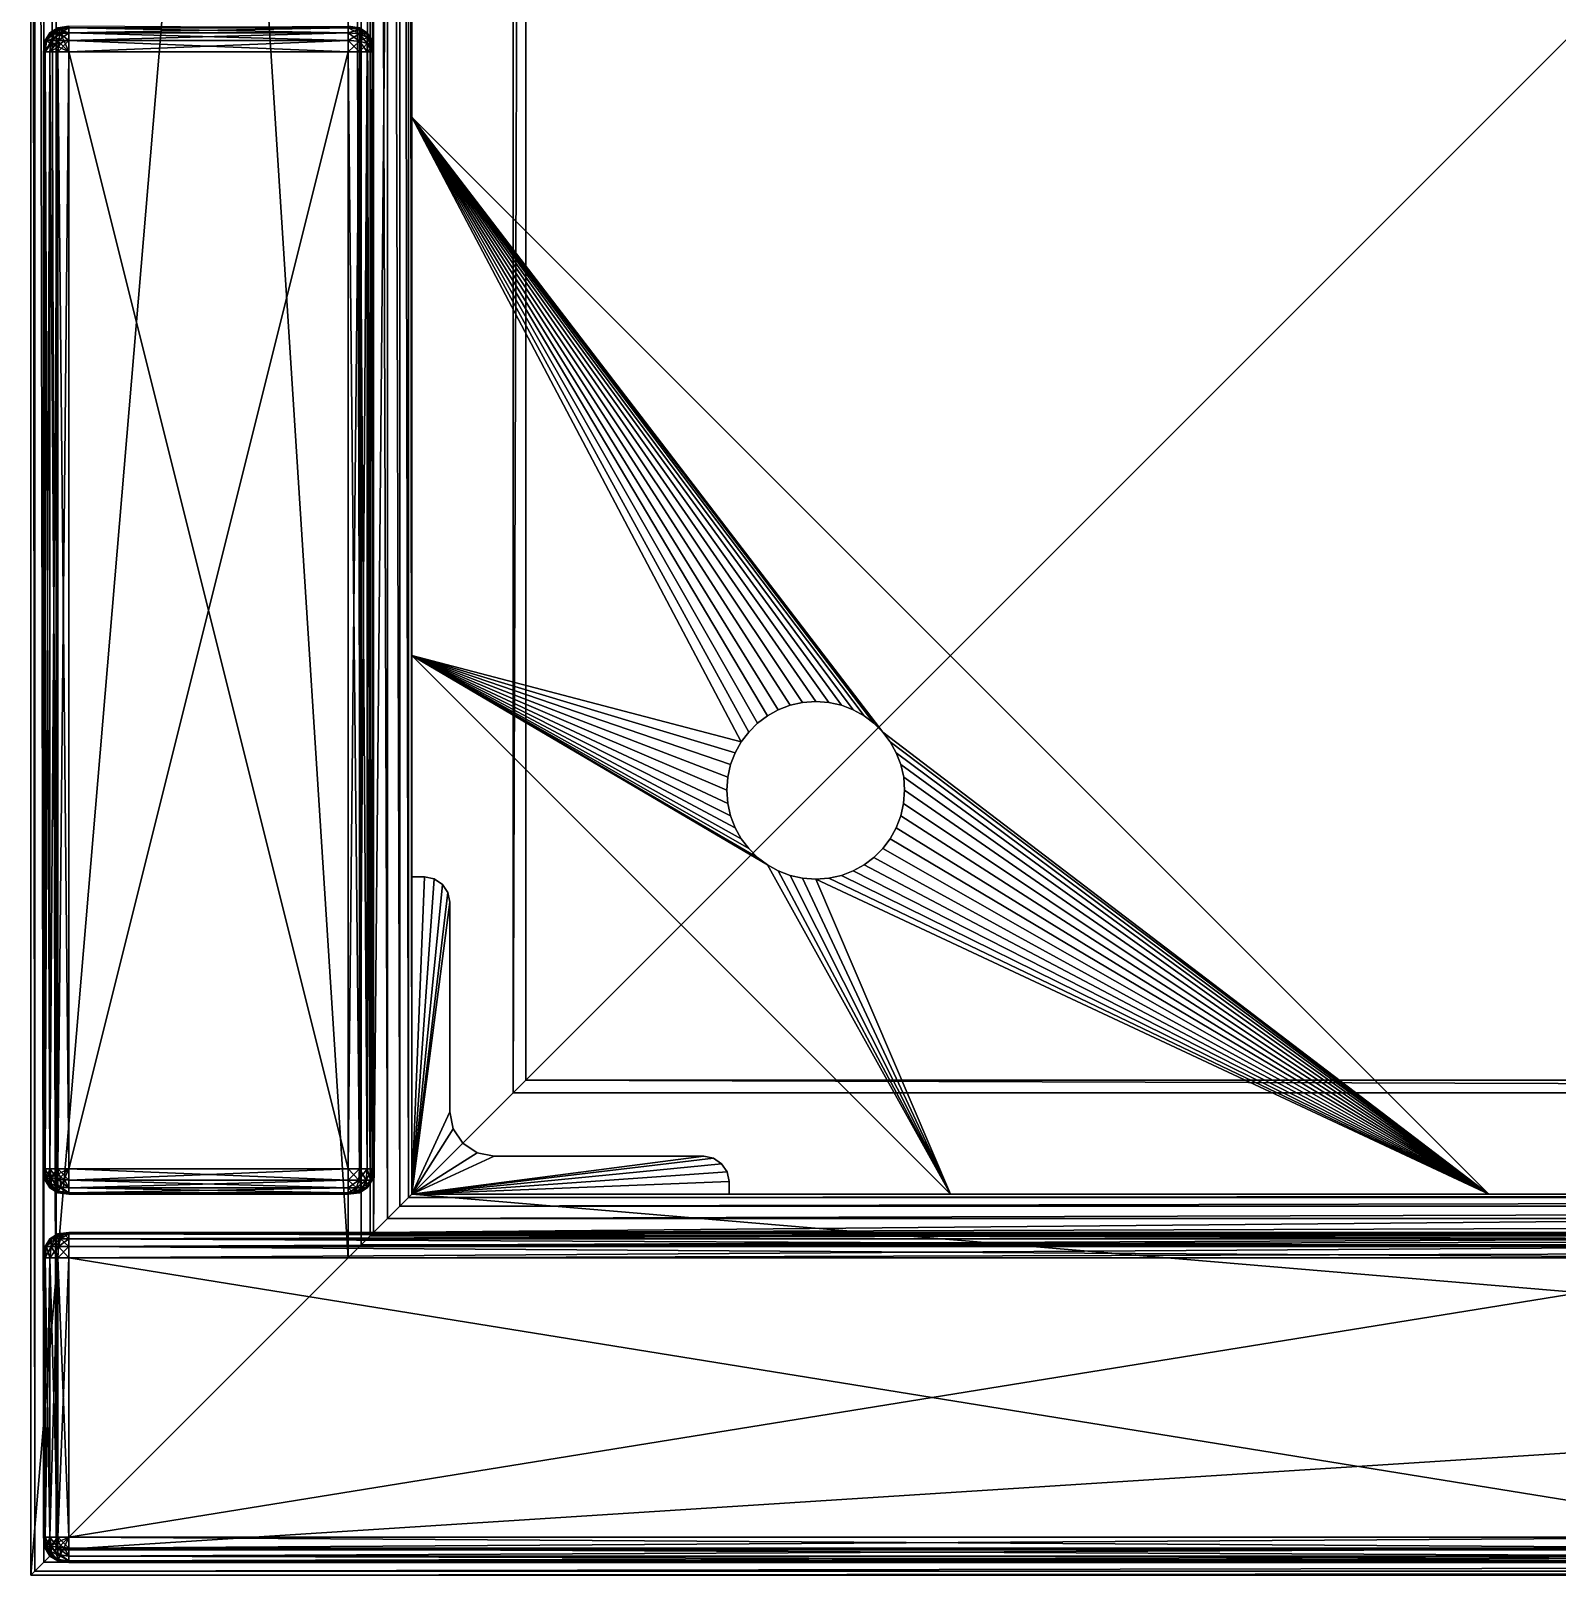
# Model space of a CAD drawing. Header units: millimetres. Extents: x -260 to 3072, y -4655 to 211.
# Drawn here: x 703.5 to 823.7, y -1657 to -1535.4 of the extents above; entities that cross this region are included whole.
import ezdxf

# ---------------------------------------------------------------- set-up
doc = ezdxf.new("R2010")
doc.units = ezdxf.units.MM

msp = doc.modelspace()

# ---------------------------------------------------------------- meshes
mesh = msp.add_polyface()
corners = [(733.5, -1627, 400), (703.5, -1657, 400), (703.5, -1657, 398.91), (703.81, -1656.69, 397.94), (704.52, -1655.98, 397.26), (705.5, -1655, 397), (728.5, -1632, 397), (729.51, -1630.99, 396.73), (730.23, -1630.27, 396.01), (730.5, -1630, 395), (730.5, -1630, 370), (731.59, -1628.91, 370), (732.56, -1627.94, 370.3), (733.24, -1627.26, 371.02), (733.5, -1627, 372), (1059.5, -1627, 400), (1089.5, -1657, 400), (1089.5, -1657, 398.91), (1089.2, -1656.69, 397.94), (1088.48, -1655.98, 397.26), (1087.5, -1655, 397), (1064.5, -1632, 397), (1063.49, -1630.99, 396.73), (1062.78, -1630.27, 396.01), (1062.5, -1630, 395), (1062.5, -1630, 370), (1061.41, -1628.91, 370), (1060.44, -1627.94, 370.3), (1059.76, -1627.26, 371.02), (1059.5, -1627, 372), (1059.5, -1301, 400), (1089.5, -1271, 400), (1089.5, -1271, 398.91), (1089.2, -1271.31, 397.94), (1088.48, -1272.02, 397.26), (1087.5, -1273, 397), (1064.5, -1296, 397), (1063.49, -1297.01, 396.73), (1062.78, -1297.73, 396.01), (1062.5, -1298, 395), (1062.5, -1298, 370), (1061.41, -1299.09, 370), (1060.44, -1300.06, 370.3), (1059.76, -1300.74, 371.02), (1059.5, -1301, 372), (733.5, -1301, 400), (703.5, -1271, 400), (703.5, -1271, 398.91), (703.81, -1271.31, 397.94), (704.52, -1272.02, 397.26), (705.5, -1273, 397), (728.5, -1296, 397), (729.51, -1297.01, 396.73), (730.23, -1297.73, 396.01), (730.5, -1298, 395), (730.5, -1298, 370), (731.59, -1299.09, 370), (732.56, -1300.06, 370.3), (733.24, -1300.74, 371.02), (733.5, -1301, 372)]
mesh.append_faces([[corners[k] for k in face] for face in [(16, 15, 0), (0, 1, 16), (17, 16, 1), (1, 2, 17), (18, 17, 2), (2, 3, 18), (19, 18, 3), (3, 4, 19), (20, 19, 4), (4, 5, 20), (21, 20, 5), (5, 6, 21), (22, 21, 6), (6, 7, 22), (23, 22, 7), (7, 8, 23), (24, 23, 8), (8, 9, 24), (25, 24, 9), (9, 10, 25), (26, 25, 10), (10, 11, 26), (27, 26, 11), (11, 12, 27), (28, 27, 12), (12, 13, 28), (29, 28, 13), (13, 14, 29), (15, 29, 14), (14, 0, 15), (31, 30, 15), (15, 16, 31), (32, 31, 16), (16, 17, 32), (33, 32, 17), (17, 18, 33), (34, 33, 18), (18, 19, 34), (35, 34, 19), (19, 20, 35), (36, 35, 20), (20, 21, 36), (37, 36, 21), (21, 22, 37), (38, 37, 22), (22, 23, 38), (39, 38, 23), (23, 24, 39), (40, 39, 24), (24, 25, 40), (41, 40, 25), (25, 26, 41), (42, 41, 26), (26, 27, 42), (43, 42, 27), (27, 28, 43), (44, 43, 28), (28, 29, 44), (30, 44, 29), (29, 15, 30), (46, 45, 30), (30, 31, 46), (47, 46, 31), (31, 32, 47), (48, 47, 32), (32, 33, 48), (49, 48, 33), (33, 34, 49), (50, 49, 34), (34, 35, 50), (51, 50, 35), (35, 36, 51), (52, 51, 36), (36, 37, 52), (53, 52, 37), (37, 38, 53), (54, 53, 38), (38, 39, 54), (55, 54, 39), (39, 40, 55), (56, 55, 40), (40, 41, 56), (57, 56, 41), (41, 42, 57), (58, 57, 42), (42, 43, 58), (59, 58, 43), (43, 44, 59), (45, 59, 44), (44, 30, 45), (1, 0, 45), (45, 46, 1), (2, 1, 46), (46, 47, 2), (3, 2, 47), (47, 48, 3), (4, 3, 48), (48, 49, 4), (5, 4, 49), (49, 50, 5), (6, 5, 50), (50, 51, 6), (7, 6, 51), (51, 52, 7), (8, 7, 52), (52, 53, 8), (9, 8, 53), (53, 54, 9), (10, 9, 54), (54, 55, 10), (11, 10, 55), (55, 56, 11), (12, 11, 56), (56, 57, 12), (13, 12, 57), (57, 58, 13), (14, 13, 58), (58, 59, 14), (0, 14, 59), (59, 45, 0)]], dxfattribs={"vtx2": -1})
mesh = msp.add_polyface()
corners = [(703.5, -1657, 537), (1089.5, -1657, 537), (703.5, -1271, 537), (1089.5, -1271, 537), (703.5, -1657, 540), (1089.5, -1657, 540), (703.5, -1271, 540), (1089.5, -1271, 540)]
mesh.append_faces([[corners[k] for k in face] for face in [(0, 2, 3), (3, 1, 0), (4, 5, 7), (7, 6, 4), (0, 1, 5), (5, 4, 0), (1, 3, 7), (7, 5, 1), (3, 2, 6), (6, 7, 3), (2, 0, 4), (4, 6, 2)]], dxfattribs={"vtx2": -1})
mesh = msp.add_polyface()
corners = [(733.5, -1301, -210), (1059.5, -1301, -210), (1059.5, -1627, -210), (733.5, -1627, -210), (730.5, -1630, -210), (1062.5, -1630, -210), (1062.5, -1298, -210), (730.5, -1298, -210), (733.5, -1301, -400), (1059.5, -1301, -400), (1059.5, -1627, -400), (733.5, -1627, -400), (730.5, -1630, -400), (1062.5, -1630, -400), (1062.5, -1298, -400), (730.5, -1298, -400)]
mesh.append_faces([[corners[k] for k in face] for face in [(2, 5, 1), (13, 9, 14)]], dxfattribs={"vtx0": -1, "vtx1": -1})
mesh.append_faces([[corners[k] for k in face] for face in [(2, 4, 5), (4, 3, 0), (6, 0, 1), (12, 11, 10), (13, 10, 9), (8, 12, 15), (8, 15, 14)]], dxfattribs={"vtx0": -1, "vtx2": -1})
mesh.append_faces([[corners[k] for k in face] for face in [(2, 3, 4), (7, 4, 0), (6, 7, 0), (5, 6, 1), (13, 12, 10), (8, 11, 12), (9, 8, 14)]], dxfattribs={"vtx1": -1, "vtx2": -1})
mesh.append_faces([[corners[k] for k in face] for face in [(12, 13, 5), (5, 4, 12), (9, 10, 2), (2, 1, 9), (13, 14, 6), (6, 5, 13), (8, 9, 1), (1, 0, 8), (14, 15, 7), (7, 6, 14), (15, 12, 4), (4, 7, 15), (11, 8, 0), (0, 3, 11), (10, 11, 3), (3, 2, 10)]], dxfattribs={"vtx2": -1})
mesh = msp.add_polyface()
corners = [(1059.5, -1466, -210), (1059.5, -1462, -210), (898.5, -1462, -210), (898.5, -1466, -210), (1033.5, -1466, -240), (1194.5, -1466, -290), (1194.5, -1462, -290), (1033.5, -1462, -240), (1059.5, -1466, -240), (1059.5, -1462, -240), (898.5, -1462, -240), (898.5, -1466, -240), (1063.5, -1466, -240), (1224.5, -1466, -290), (1224.5, -1462, -290), (1063.5, -1462, -240), (894.5, -1627, -210), (898.5, -1627, -210), (898.5, -1301, -210), (894.5, -1301, -210), (894.5, -1466, -210), (894.5, -1462, -210), (733.5, -1462, -210), (733.5, -1466, -210), (868.5, -1466, -240), (1029.5, -1466, -240), (1029.5, -1462, -240), (868.5, -1462, -240), (894.5, -1627, -240), (898.5, -1627, -240), (898.5, -1301, -240), (894.5, -1301, -240), (894.5, -1466, -240), (894.5, -1462, -240), (733.5, -1462, -240), (733.5, -1466, -240), (898.5, -1466, -240), (1059.5, -1466, -240), (1059.5, -1462, -240), (898.5, -1462, -240)]
mesh.append_faces([[corners[k] for k in face] for face in [(2, 3, 0), (0, 1, 2), (8, 11, 10), (10, 9, 8), (8, 9, 1), (1, 0, 8), (9, 10, 2), (2, 1, 9), (10, 11, 3), (3, 2, 10), (11, 8, 0), (0, 3, 11), (18, 19, 16), (16, 17, 18), (22, 23, 20), (20, 21, 22), (28, 31, 30), (30, 29, 28), (32, 35, 34), (34, 33, 32), (28, 29, 17), (17, 16, 28), (29, 30, 18), (18, 17, 29), (30, 31, 19), (19, 18, 30), (31, 28, 16), (16, 19, 31), (32, 33, 21), (21, 20, 32), (33, 34, 22), (22, 21, 33), (34, 35, 23), (23, 22, 34), (35, 32, 20), (20, 23, 35)]], dxfattribs={"vtx2": -1})
mesh = msp.add_polyface()
corners = [(742.5, -1310, 385), (1050.5, -1310, 385), (1050.5, -1618, 385), (742.5, -1618, 385), (741.5, -1619, 385), (1051.5, -1619, 385), (1051.5, -1309, 385), (741.5, -1309, 385), (742.5, -1310, -209), (1050.5, -1310, -209), (1050.5, -1618, -209), (742.5, -1618, -209), (741.5, -1619, -210), (1051.5, -1619, -210), (1051.5, -1309, -210), (741.5, -1309, -210)]
mesh.append_faces([[corners[k] for k in face] for face in [(3, 5, 2)]], dxfattribs={"vtx0": -1, "vtx1": -1})
mesh.append_faces([[corners[k] for k in face] for face in [(2, 5, 6), (1, 6, 7), (0, 7, 4), (3, 4, 5)]], dxfattribs={"vtx0": -1, "vtx2": -1})
mesh.append_faces([[corners[k] for k in face] for face in [(1, 2, 6), (0, 1, 7), (3, 0, 4)]], dxfattribs={"vtx1": -1, "vtx2": -1})
mesh.append_faces([[corners[k] for k in face] for face in [(11, 8, 0), (0, 3, 11), (12, 13, 5), (5, 4, 12), (15, 12, 4), (4, 7, 15), (8, 9, 1), (1, 0, 8), (14, 15, 7), (7, 6, 14), (9, 10, 2), (2, 1, 9), (13, 14, 6), (6, 5, 13), (10, 11, 3), (3, 2, 10), (10, 9, 8), (8, 11, 10), (15, 14, 13), (13, 12, 15)]], dxfattribs={"vtx2": -1})
at = {"color": 32}
mesh = msp.add_polyface(dxfattribs=at)
corners = [(730.5, -1625, -244), (730.5, -1537, -244), (730.5, -1537, 392), (730.5, -1625, 392), (730.5, -1417, 392), (730.5, -1530, 392), (730.5, -1530, -244), (842.5, -1630, -244), (706.5, -1630, -244), (706.5, -1630, 392), (842.5, -1630, 392), (730.38, -1536.62, 392.82), (730.38, -1537, 392.88), (730.38, -1536.18, -244.38), (730.38, -1536.12, -244), (730.38, -1625, 392.88), (730.38, -1530, 392.88), (842.5, -1630.13, 392.88), (706.5, -1630.12, 392.88), (730.38, -1537, -244.88), (730.38, -1625, -244.88), (730.38, -1530, -244.88), (730.38, -1417, -244.88), (706.5, -1630.12, -244.88), (842.5, -1630.12, -244.88), (730.38, -1625.88, -244), (730.38, -1625.88, 392), (730.38, -1536.12, 392), (730.38, -1530.88, -244), (730.38, -1530.88, 392), (730.38, -1536.18, 392.38), (730.38, -1536.34, 392.66), (843.38, -1630.24, 392.82), (844, -1630.59, 392.66), (844, -1630.5, 392), (843.38, -1630.12, 392), (843.38, -1630.59, 393.41), (844, -1630.88, 393.12), (842.5, -1630.5, 393.5), (843.38, -1631.18, 393.76), (842.5, -1631.13, 393.88), (730.38, -1536.62, -244.82), (730.38, -1536.34, -244.66), (843.38, -1630.59, -245.41), (844, -1630.88, -245.12), (844, -1631.34, -245.41), (843.38, -1631.18, -245.76), (842.5, -1630.5, -245.5), (842.5, -1631.12, -245.88), (843.38, -1630.24, -244.82), (844, -1630.59, -244.66), (843.38, -1630.12, -244), (844, -1630.5, -244), (706.5, -1630.5, 393.5), (706.5, -1631.12, 393.88), (706.5, -1630.5, -245.5), (706.5, -1631.12, -245.88)]
mesh.append_faces([[corners[k] for k in face] for face in [(2, 11, 12), (1, 13, 14), (2, 27, 30), (2, 30, 31), (2, 31, 11), (1, 19, 41), (1, 41, 42), (1, 42, 13)]], dxfattribs={"color": 32})
mesh.append_faces([[corners[k] for k in face] for face in [(0, 1, 2), (2, 3, 0), (4, 5, 6), (7, 8, 9), (9, 10, 7), (15, 3, 2), (16, 5, 4), (17, 10, 9), (9, 18, 17), (19, 1, 0), (0, 20, 19), (6, 21, 22), (23, 8, 7), (7, 24, 23), (25, 0, 3), (3, 26, 25), (27, 2, 1), (1, 14, 27), (28, 6, 5), (5, 29, 28), (32, 33, 34), (34, 35, 32), (17, 32, 35), (35, 10, 17), (36, 37, 33), (33, 32, 36), (38, 36, 32), (32, 17, 38), (37, 36, 39), (40, 39, 36), (36, 38, 40), (43, 44, 45), (45, 46, 43), (47, 43, 46), (46, 48, 47), (49, 50, 44), (44, 43, 49), (24, 49, 43), (43, 47, 24), (51, 52, 50), (50, 49, 51), (7, 51, 49), (49, 24, 7), (38, 17, 18), (18, 53, 38), (40, 38, 53), (53, 54, 40), (55, 23, 24), (24, 47, 55), (56, 55, 47), (47, 48, 56), (52, 51, 35), (10, 35, 51), (51, 7, 10)]], dxfattribs={"vtx2": -1, "color": 32})
mesh = msp.add_polyface(dxfattribs=at)
corners = [(730, -1535.59, 392.66), (730.38, -1536.18, 392.38), (730.38, -1536.12, 392), (730, -1535.5, 392), (729.38, -1535.24, 392.82), (729.38, -1535.12, 392), (730, -1535.87, 393.12), (729.38, -1535.59, 393.41), (729.38, -1536.18, 393.76), (729.91, -1531.5, 392.66), (729.32, -1531.88, 392.38), (729.38, -1531.88, 392), (730, -1531.5, 392), (730.26, -1530.88, 392.82), (730.38, -1530.88, 392), (730.38, -1530, 392.88), (730.5, -1530, 392), (729.62, -1531.5, 393.12), (729.16, -1531.88, 392.66), (729.91, -1530.88, 393.41), (730, -1530, 393.5), (729.16, -1531.5, 393.41), (729.32, -1530.88, 393.76), (729.38, -1530, 393.88), (729.38, -1535.59, -245.41), (730, -1535.88, -245.12), (730, -1536.34, -245.41), (730.38, -1536.34, -244.66), (730, -1535.59, -244.66), (729.38, -1535.24, -244.82), (730, -1535.5, -244), (730.38, -1536.12, -244), (730.38, -1536.18, -244.38), (729.38, -1535.12, -244), (728.88, -1531.88, -244.82), (729.16, -1531.5, -245.41), (729.63, -1531.5, -245.12), (729.91, -1530.88, -245.41), (729.32, -1530.88, -245.76), (730, -1530, -245.5), (729.38, -1530, -245.88), (729.91, -1531.5, -244.66), (729.32, -1531.88, -244.38), (729.16, -1531.88, -244.66), (730.26, -1530.88, -244.82), (730.38, -1530, -244.88), (730, -1531.5, -244), (729.38, -1531.88, -244), (730.38, -1530.88, -244), (730.5, -1530, -244), (730.38, -1417, 392.88), (730, -1417, 393.5), (730, -1417, -245.5), (729.38, -1417, -245.88)]
mesh.append_faces([[corners[k] for k in face] for face in [(0, 1, 2), (2, 3, 0), (4, 0, 3), (3, 5, 4), (1, 0, 6), (7, 6, 0), (0, 4, 7), (6, 7, 8), (9, 10, 11), (11, 12, 9), (13, 9, 12), (12, 14, 13), (15, 13, 14), (14, 16, 15), (17, 18, 10), (10, 9, 17), (19, 17, 9), (9, 13, 19), (20, 19, 13), (13, 15, 20), (18, 17, 21), (22, 21, 17), (17, 19, 22), (23, 22, 19), (19, 20, 23), (24, 25, 26), (27, 25, 28), (29, 28, 25), (25, 24, 29), (30, 31, 32), (32, 28, 30), (33, 30, 28), (28, 29, 33), (34, 35, 36), (37, 36, 35), (35, 38, 37), (39, 37, 38), (38, 40, 39), (41, 42, 43), (43, 36, 41), (44, 41, 36), (36, 37, 44), (45, 44, 37), (37, 39, 45), (46, 47, 42), (42, 41, 46), (48, 46, 41), (41, 44, 48), (49, 48, 44), (44, 45, 49), (20, 15, 50), (23, 20, 51), (45, 39, 52), (39, 40, 53), (3, 2, 31), (31, 30, 3), (5, 3, 30), (30, 33, 5), (46, 48, 14), (14, 12, 46), (47, 46, 12), (12, 11, 47)]], dxfattribs={"vtx2": -1, "color": 32})
mesh = msp.add_polyface(dxfattribs=at)
corners = [(706.5, -1535, -244), (705.68, -1535.12, -244.38), (705.63, -1535.12, -244), (706.5, -1535, 392), (706.5, -1535.12, 392.88), (728.5, -1535.12, 392.88), (728.5, -1535, -244), (728.5, -1535.12, -244.88), (706.5, -1535.12, -244.88), (705.63, -1535.12, 392), (729.38, -1535.24, 392.82), (729.38, -1535.12, 392), (728.5, -1535, 392), (728.5, -1535.5, 393.5), (729.38, -1535.59, 393.41), (728.5, -1536.12, 393.88), (729.38, -1536.18, 393.76), (705.84, -1535.59, 393.5), (706.12, -1536.18, 393.88), (706.5, -1536.12, 393.88), (706.5, -1535.5, 393.5), (705.68, -1535.24, 392.88), (705.38, -1535.88, 393.5), (705.09, -1535.59, 392.88), (705, -1535.5, 392), (704.74, -1536.18, 392.88), (704.63, -1536.12, 392), (728.5, -1535.5, -245.5), (729.38, -1535.59, -245.41), (729.38, -1536.18, -245.76), (728.5, -1536.12, -245.88), (729.38, -1535.24, -244.82), (729.38, -1535.12, -244), (706.12, -1535.12, -244.82), (705.84, -1535.5, -245.41), (706.5, -1535.5, -245.5), (705.68, -1536.12, -245.76), (706.5, -1536.12, -245.88), (705.84, -1535.12, -244.66), (705.38, -1535.5, -245.12), (705.09, -1536.12, -245.41), (705.09, -1535.5, -244.66), (704.74, -1536.12, -244.82), (705, -1535.5, -244), (704.63, -1536.12, -244)]
mesh.append_faces([[corners[k] for k in face] for face in [(0, 1, 2), (0, 8, 33), (0, 33, 38), (0, 38, 1)]], dxfattribs={"color": 32})
mesh.append_faces([[corners[k] for k in face] for face in [(3, 4, 5), (6, 7, 8), (0, 2, 9), (5, 10, 11), (11, 12, 5), (13, 14, 10), (10, 5, 13), (15, 16, 14), (14, 13, 15), (17, 18, 19), (19, 20, 17), (21, 17, 20), (20, 4, 21), (9, 21, 4), (4, 3, 9), (18, 17, 22), (23, 22, 17), (17, 21, 23), (24, 23, 21), (21, 9, 24), (22, 23, 25), (26, 25, 23), (23, 24, 26), (27, 28, 29), (29, 30, 27), (7, 31, 28), (28, 27, 7), (6, 32, 31), (31, 7, 6), (34, 33, 8), (8, 35, 34), (36, 34, 35), (35, 37, 36), (39, 38, 33), (33, 34, 39), (40, 39, 34), (34, 36, 40), (41, 1, 38), (38, 39, 41), (42, 41, 39), (39, 40, 42), (43, 2, 1), (1, 41, 43), (44, 43, 41), (41, 42, 44), (13, 5, 4), (4, 20, 13), (15, 13, 20), (20, 19, 15), (35, 8, 7), (7, 27, 35), (37, 35, 27), (27, 30, 37), (12, 11, 32), (24, 9, 2), (2, 43, 24), (26, 24, 43), (43, 44, 26)]], dxfattribs={"vtx2": -1, "color": 32})
mesh = msp.add_polyface(dxfattribs=at)
corners = [(704.5, -1537, -244), (704.5, -1625, -244), (704.5, -1625, 392), (704.5, -1537, 392), (706.5, -1625, 394), (728.5, -1625, 394), (728.5, -1537, 394), (706.5, -1537, 394), (728.5, -1625, -246), (706.5, -1625, -246), (706.5, -1537, -246), (728.5, -1537, -246), (705.68, -1536.62, 393.88), (705.63, -1537, 393.88), (704.63, -1537, 392.88), (704.63, -1625, 392.88), (704.63, -1625, -244.88), (704.63, -1537, -244.88), (705.63, -1625, 393.88), (705.68, -1625.38, 393.88), (705, -1625, 393.5), (705.09, -1625.66, 393.5), (729.38, -1537, 393.88), (729.38, -1536.18, 393.76), (728.5, -1536.12, 393.88), (706.5, -1536.12, 393.88), (706.12, -1536.18, 393.88), (705.84, -1536.34, 393.88), (705.38, -1535.88, 393.5), (705.09, -1536.34, 393.5), (704.74, -1536.18, 392.88), (705, -1537, 393.5), (704.63, -1536.12, 392), (704.63, -1625.38, -244.82), (705, -1625, -245.5), (705, -1625.66, -245.41), (728.5, -1536.12, -245.88), (729.38, -1536.18, -245.76), (729.38, -1537, -245.88), (705.63, -1537, -245.88), (705.68, -1536.12, -245.76), (706.5, -1536.12, -245.88), (705, -1537, -245.5), (705.09, -1536.12, -245.41), (704.74, -1536.12, -244.82), (704.63, -1536.12, -244), (729.38, -1625, 393.88), (705.63, -1625, -245.88), (729.38, -1625, -245.88)]
mesh.append_faces([[corners[k] for k in face] for face in [(7, 12, 13), (4, 18, 19), (7, 25, 26), (7, 26, 27), (7, 27, 12), (1, 16, 33)]], dxfattribs={"color": 32})
mesh.append_faces([[corners[k] for k in face] for face in [(0, 1, 2), (2, 3, 0), (4, 5, 6), (6, 7, 4), (8, 9, 10), (10, 11, 8), (14, 3, 2), (2, 15, 14), (16, 1, 0), (0, 17, 16), (18, 20, 21), (6, 22, 23), (23, 24, 6), (28, 27, 26), (29, 12, 27), (27, 28, 29), (30, 29, 28), (31, 13, 12), (12, 29, 31), (14, 31, 29), (29, 30, 14), (3, 14, 30), (30, 32, 3), (16, 34, 35), (36, 37, 38), (38, 11, 36), (39, 40, 41), (41, 10, 39), (42, 43, 40), (40, 39, 42), (17, 44, 43), (43, 42, 17), (0, 45, 44), (44, 17, 0), (6, 24, 25), (25, 7, 6), (31, 14, 15), (15, 20, 31), (13, 31, 20), (20, 18, 13), (7, 13, 18), (18, 4, 7), (5, 46, 22), (22, 6, 5), (10, 41, 36), (36, 11, 10), (34, 16, 17), (17, 42, 34), (47, 34, 42), (42, 39, 47), (9, 47, 39), (39, 10, 9), (11, 38, 48), (48, 8, 11), (3, 32, 45), (45, 0, 3)]], dxfattribs={"vtx2": -1, "color": 32})
mesh = msp.add_polyface(dxfattribs=at)
corners = [(730.5, -1537, 392), (730.38, -1537, 392.88), (730.38, -1625, 392.88), (729.91, -1626.5, 392.66), (729.32, -1626.88, 392.38), (729.38, -1626.88, 392), (730, -1626.5, 392), (730.26, -1625.88, 392.82), (730.38, -1625.88, 392), (730.5, -1625, 392), (729.62, -1626.5, 393.12), (729.16, -1626.88, 392.66), (729.91, -1625.88, 393.41), (730, -1625, 393.5), (729.16, -1626.5, 393.41), (729.32, -1625.88, 393.76), (729.38, -1625, 393.88), (730, -1535.87, 393.12), (730.38, -1536.34, 392.66), (730.38, -1536.18, 392.38), (730, -1536.34, 393.41), (730.38, -1536.62, 392.82), (729.38, -1536.18, 393.76), (730, -1537, 393.5), (729.38, -1537, 393.88), (729.91, -1625.88, -245.41), (729.63, -1626.5, -245.12), (729.16, -1626.5, -245.41), (729.32, -1625.88, -245.76), (730, -1625, -245.5), (729.38, -1625, -245.88), (729.91, -1626.5, -244.66), (729.32, -1626.88, -244.38), (729.16, -1626.88, -244.66), (730.26, -1625.88, -244.82), (730.38, -1625, -244.88), (730, -1626.5, -244), (729.38, -1626.88, -244), (730.38, -1625.88, -244), (730.5, -1625, -244), (730, -1536.34, -245.41), (730.38, -1536.62, -244.82), (730.38, -1537, -244.88), (730, -1537, -245.5), (729.38, -1536.18, -245.76), (729.38, -1537, -245.88), (730, -1535.88, -245.12), (730.38, -1536.34, -244.66), (729.38, -1535.59, -245.41), (730, -1535.59, -244.66), (730.38, -1536.18, -244.38)]
mesh.append_faces([[corners[k] for k in face] for face in [(0, 1, 2), (3, 4, 5), (5, 6, 3), (7, 3, 6), (6, 8, 7), (2, 7, 8), (8, 9, 2), (10, 11, 4), (4, 3, 10), (12, 10, 3), (3, 7, 12), (13, 12, 7), (7, 2, 13), (11, 10, 14), (15, 14, 10), (10, 12, 15), (16, 15, 12), (12, 13, 16), (17, 18, 19), (20, 21, 18), (18, 17, 20), (22, 20, 17), (23, 1, 21), (21, 20, 23), (24, 23, 20), (20, 22, 24), (25, 26, 27), (27, 28, 25), (29, 25, 28), (28, 30, 29), (31, 32, 33), (33, 26, 31), (34, 31, 26), (26, 25, 34), (35, 34, 25), (25, 29, 35), (36, 37, 32), (32, 31, 36), (38, 36, 31), (31, 34, 38), (39, 38, 34), (34, 35, 39), (40, 41, 42), (42, 43, 40), (44, 40, 43), (43, 45, 44), (46, 47, 41), (41, 40, 46), (40, 44, 48), (49, 50, 47), (13, 2, 1), (1, 23, 13), (16, 13, 23), (23, 24, 16), (43, 42, 35), (35, 29, 43), (45, 43, 29), (29, 30, 45), (36, 38, 8), (8, 6, 36), (37, 36, 6), (6, 5, 37)]], dxfattribs={"vtx2": -1, "color": 32})
mesh = msp.add_polyface()
corners = [(733.5, -1584.57, -398), (758.4, -1594.15, -398), (758.62, -1593.16, -398), (758.97, -1592.23, -398), (759.45, -1591.37, -398), (733.5, -1542.15, -398), (760.04, -1590.59, -398), (760.73, -1589.9, -398), (761.51, -1589.31, -398), (762.37, -1588.83, -398), (763.3, -1588.48, -398), (764.29, -1588.26, -398), (765.32, -1588.18, -398), (766.35, -1588.26, -398), (767.34, -1588.48, -398), (768.27, -1588.83, -398), (769.13, -1589.31, -398), (769.91, -1589.9, -398), (770.6, -1590.59, -398), (758.62, -1593.16, -400), (758.4, -1594.15, -400), (733.5, -1584.57, -400), (758.97, -1592.23, -400), (759.45, -1591.37, -400), (733.5, -1542.15, -400), (760.04, -1590.59, -400), (760.73, -1589.9, -400), (761.51, -1589.31, -400), (762.37, -1588.83, -400), (763.3, -1588.48, -400), (764.29, -1588.26, -400), (765.32, -1588.18, -400), (766.35, -1588.26, -400), (767.34, -1588.48, -400), (768.27, -1588.83, -400), (769.13, -1589.31, -400), (769.91, -1589.9, -400), (770.6, -1590.59, -400), (818.35, -1627, -400)]
mesh.append_faces([[corners[k] for k in face] for face in [(0, 1, 2), (0, 2, 3), (0, 3, 4), (5, 4, 6), (5, 6, 7), (5, 7, 8), (5, 8, 9), (5, 9, 10), (5, 10, 11), (5, 11, 12), (5, 12, 13), (5, 13, 14), (5, 14, 15), (5, 15, 16), (5, 16, 17), (5, 17, 18), (23, 21, 24)]], dxfattribs={"vtx0": -1, "vtx2": -1})
mesh.append_faces([[corners[k] for k in face] for face in [(5, 0, 4), (19, 20, 21), (22, 19, 21), (23, 22, 21), (25, 23, 24), (26, 25, 24), (27, 26, 24), (28, 27, 24), (29, 28, 24), (30, 29, 24), (31, 30, 24), (32, 31, 24), (33, 32, 24), (34, 33, 24), (35, 34, 24), (36, 35, 24), (37, 36, 24)]], dxfattribs={"vtx1": -1, "vtx2": -1})
mesh.append_faces([[corners[k] for k in face] for face in [(38, 24, 5), (11, 10, 29), (28, 29, 10), (10, 9, 28), (27, 28, 9), (9, 8, 27), (26, 27, 8), (8, 7, 26), (25, 26, 7), (7, 6, 25), (23, 25, 6), (6, 4, 23), (24, 21, 0), (0, 5, 24)]], dxfattribs={"vtx2": -1})
mesh = msp.add_polyface()
corners = [(733.5, -1542.15, -398), (770.6, -1590.59, -398), (818.35, -1627, -398), (770.6, -1590.59, -400), (733.5, -1542.15, -400), (818.35, -1627, -400), (769.91, -1589.9, -400), (769.91, -1589.9, -398), (771.19, -1591.37, -400), (771.19, -1591.37, -398), (771.67, -1592.23, -400), (771.67, -1592.23, -398), (772.02, -1593.16, -400), (772.02, -1593.16, -398), (772.25, -1594.15, -400), (772.25, -1594.15, -398), (772.32, -1595.18, -400), (772.32, -1595.18, -398), (772.24, -1596.21, -400), (772.24, -1596.21, -398), (772.02, -1597.2, -400), (772.02, -1597.2, -398), (771.67, -1598.13, -400), (771.67, -1598.13, -398), (771.19, -1598.99, -400), (771.19, -1598.99, -398), (770.6, -1599.77, -400), (770.6, -1599.77, -398), (769.91, -1600.46, -400), (769.91, -1600.46, -398), (769.13, -1601.05, -400), (769.13, -1601.05, -398), (768.27, -1601.53, -400), (768.27, -1601.53, -398), (767.34, -1601.88, -400), (767.34, -1601.88, -398), (766.35, -1602.1, -400), (766.35, -1602.1, -398), (769.13, -1589.31, -400), (769.13, -1589.31, -398), (768.27, -1588.83, -400), (768.27, -1588.83, -398), (767.34, -1588.48, -400), (767.34, -1588.48, -398), (766.35, -1588.26, -400), (766.35, -1588.26, -398), (765.32, -1588.18, -400), (765.32, -1588.18, -398), (764.29, -1588.26, -400), (764.29, -1588.26, -398), (763.3, -1588.48, -400)]
mesh.append_faces([[corners[k] for k in face] for face in [(0, 1, 2)]], dxfattribs={"vtx0": -1, "vtx1": -1})
mesh.append_faces([[corners[k] for k in face] for face in [(3, 4, 5)]], dxfattribs={"vtx0": -1, "vtx2": -1})
mesh.append_faces([[corners[k] for k in face] for face in [(6, 3, 1), (1, 7, 6), (0, 2, 5), (3, 8, 9), (9, 1, 3), (8, 10, 11), (11, 9, 8), (10, 12, 13), (13, 11, 10), (12, 14, 15), (15, 13, 12), (14, 16, 17), (17, 15, 14), (16, 18, 19), (19, 17, 16), (18, 20, 21), (21, 19, 18), (20, 22, 23), (23, 21, 20), (22, 24, 25), (25, 23, 22), (24, 26, 27), (27, 25, 24), (26, 28, 29), (29, 27, 26), (28, 30, 31), (31, 29, 28), (30, 32, 33), (33, 31, 30), (32, 34, 35), (35, 33, 32), (34, 36, 37), (37, 35, 34), (38, 6, 7), (7, 39, 38), (40, 38, 39), (39, 41, 40), (42, 40, 41), (41, 43, 42), (44, 42, 43), (43, 45, 44), (46, 44, 45), (45, 47, 46), (48, 46, 47), (47, 49, 48), (50, 48, 49)]], dxfattribs={"vtx2": -1})
mesh = msp.add_polyface()
corners = [(733.5, -1584.57, -398), (761.51, -1601.05, -398), (760.73, -1600.46, -398), (760.04, -1599.77, -398), (759.45, -1598.99, -398), (758.97, -1598.13, -398), (758.62, -1597.2, -398), (758.4, -1596.21, -398), (758.32, -1595.18, -398), (758.4, -1594.15, -398), (775.93, -1627, -398), (760.73, -1600.46, -400), (761.51, -1601.05, -400), (733.5, -1584.57, -400), (760.04, -1599.77, -400), (759.45, -1598.99, -400), (758.97, -1598.13, -400), (758.62, -1597.2, -400), (758.4, -1596.21, -400), (758.32, -1595.18, -400), (758.4, -1594.15, -400), (775.93, -1627, -400), (764.29, -1602.1, -400), (763.3, -1601.88, -400), (763.3, -1601.88, -398), (764.29, -1602.1, -398), (762.37, -1601.53, -400), (762.37, -1601.53, -398), (758.97, -1592.23, -400), (759.45, -1591.37, -400), (759.45, -1591.37, -398), (758.97, -1592.23, -398), (758.62, -1593.16, -400), (758.62, -1593.16, -398)]
mesh.append_faces([[corners[k] for k in face] for face in [(0, 1, 2), (0, 2, 3), (0, 3, 4), (0, 4, 5), (0, 5, 6), (0, 6, 7), (0, 7, 8), (0, 8, 9), (1, 0, 10)]], dxfattribs={"vtx0": -1, "vtx2": -1})
mesh.append_faces([[corners[k] for k in face] for face in [(11, 12, 13), (14, 11, 13), (15, 14, 13), (16, 15, 13), (17, 16, 13), (18, 17, 13), (19, 18, 13), (20, 19, 13), (21, 13, 12)]], dxfattribs={"vtx1": -1, "vtx2": -1})
mesh.append_faces([[corners[k] for k in face] for face in [(22, 23, 24), (24, 25, 22), (23, 26, 27), (27, 24, 23), (26, 12, 1), (1, 27, 26), (28, 29, 30), (30, 31, 28), (32, 28, 31), (31, 33, 32), (20, 32, 33), (33, 9, 20), (19, 20, 9), (9, 8, 19), (18, 19, 8), (8, 7, 18), (17, 18, 7), (7, 6, 17), (16, 17, 6), (6, 5, 16), (15, 16, 5), (5, 4, 15), (14, 15, 4), (4, 3, 14), (11, 14, 3), (3, 2, 11), (12, 11, 2), (2, 1, 12), (13, 21, 10), (10, 0, 13)]], dxfattribs={"vtx2": -1})
mesh = msp.add_polyface()
corners = [(762.37, -1601.53, -398), (761.51, -1601.05, -398), (775.93, -1627, -398), (763.3, -1601.88, -398), (764.29, -1602.1, -398), (765.32, -1602.18, -398), (818.35, -1627, -398), (766.35, -1602.1, -398), (767.34, -1601.88, -398), (768.27, -1601.53, -398), (769.13, -1601.05, -398), (769.91, -1600.46, -398), (770.6, -1599.77, -398), (771.19, -1598.99, -398), (771.67, -1598.13, -398), (772.02, -1597.2, -398), (772.24, -1596.21, -398), (772.32, -1595.18, -398), (772.25, -1594.15, -398), (772.02, -1593.16, -398), (771.67, -1592.23, -398), (771.19, -1591.37, -398), (770.6, -1590.59, -398), (775.93, -1627, -400), (761.51, -1601.05, -400), (762.37, -1601.53, -400), (763.3, -1601.88, -400), (764.29, -1602.1, -400), (765.32, -1602.18, -400), (818.35, -1627, -400), (766.35, -1602.1, -400), (767.34, -1601.88, -400), (768.27, -1601.53, -400), (769.13, -1601.05, -400), (769.91, -1600.46, -400), (770.6, -1599.77, -400), (771.19, -1598.99, -400), (771.67, -1598.13, -400), (772.02, -1597.2, -400), (772.24, -1596.21, -400), (772.32, -1595.18, -400), (772.25, -1594.15, -400), (772.02, -1593.16, -400), (771.67, -1592.23, -400), (771.19, -1591.37, -400), (770.6, -1590.59, -400)]
mesh.append_faces([[corners[k] for k in face] for face in [(45, 29, 44)]], dxfattribs={"vtx0": -1, "vtx1": -1})
mesh.append_faces([[corners[k] for k in face] for face in [(5, 2, 6), (23, 24, 25), (23, 25, 26), (23, 26, 27), (23, 27, 28), (29, 28, 30), (29, 30, 31), (29, 31, 32), (29, 32, 33), (29, 33, 34), (29, 34, 35), (29, 35, 36), (29, 36, 37), (29, 37, 38), (29, 38, 39), (29, 39, 40), (29, 40, 41), (29, 41, 42), (29, 42, 43), (29, 43, 44)]], dxfattribs={"vtx0": -1, "vtx2": -1})
mesh.append_faces([[corners[k] for k in face] for face in [(0, 1, 2), (3, 0, 2), (4, 3, 2), (5, 4, 2), (7, 5, 6), (8, 7, 6), (9, 8, 6), (10, 9, 6), (11, 10, 6), (12, 11, 6), (13, 12, 6), (14, 13, 6), (15, 14, 6), (16, 15, 6), (17, 16, 6), (18, 17, 6), (19, 18, 6), (20, 19, 6), (21, 20, 6), (22, 21, 6), (29, 23, 28)]], dxfattribs={"vtx1": -1, "vtx2": -1})
mesh.append_faces([[corners[k] for k in face] for face in [(30, 28, 5), (5, 7, 30), (23, 29, 6), (6, 2, 23), (28, 27, 4), (4, 5, 28)]], dxfattribs={"vtx2": -1})
mesh = msp.add_polyface()
corners = [(733.5, -1627, 537), (738.66, -1623.73, 537), (737.53, -1622.97, 537), (736.77, -1621.84, 537), (736.5, -1620.5, 537), (736.5, -1604, 537), (736.35, -1603.23, 537), (735.91, -1602.59, 537), (735.27, -1602.15, 537), (734.5, -1602, 537), (733.5, -1602, 537), (733.5, -1627, -400), (733.5, -1602, -400), (734.5, -1602, -400), (735.27, -1602.15, -400), (735.91, -1602.59, -400), (736.35, -1603.23, -400), (736.5, -1604, -400), (736.5, -1620.5, -400), (736.77, -1621.84, -400), (737.53, -1622.97, -400), (738.66, -1623.73, -400)]
mesh.append_faces([[corners[k] for k in face] for face in [(0, 9, 10)]], dxfattribs={"vtx0": -1})
mesh.append_faces([[corners[k] for k in face] for face in [(0, 1, 2), (0, 2, 3), (0, 3, 4), (0, 4, 5), (0, 5, 6), (0, 6, 7), (0, 7, 8), (0, 8, 9), (11, 13, 14), (11, 14, 15), (11, 15, 16), (11, 16, 17), (11, 17, 18), (11, 18, 19), (11, 19, 20), (11, 20, 21)]], dxfattribs={"vtx0": -1, "vtx2": -1})
mesh.append_faces([[corners[k] for k in face] for face in [(11, 12, 13), (19, 18, 4), (4, 3, 19), (18, 17, 5), (5, 4, 18), (17, 16, 6), (6, 5, 17), (16, 15, 7), (7, 6, 16), (15, 14, 8), (8, 7, 15), (14, 13, 9), (9, 8, 14), (13, 12, 10), (10, 9, 13), (12, 11, 0), (0, 10, 12)]], dxfattribs={"vtx2": -1})
mesh = msp.add_polyface()
corners = [(733.5, -1627, 537), (758.5, -1627, 537), (758.5, -1626, 537), (758.35, -1625.23, 537), (757.91, -1624.59, 537), (757.27, -1624.15, 537), (756.5, -1624, 537), (740, -1624, 537), (738.66, -1623.73, 537), (758.5, -1626, -400), (758.5, -1627, -400), (733.5, -1627, -400), (738.66, -1623.73, -400), (740, -1624, -400), (756.5, -1624, -400), (757.27, -1624.15, -400), (757.91, -1624.59, -400), (758.35, -1625.23, -400), (737.53, -1622.97, -400), (737.53, -1622.97, 537), (736.77, -1621.84, -400), (736.77, -1621.84, 537)]
mesh.append_faces([[corners[k] for k in face] for face in [(9, 11, 17)]], dxfattribs={"vtx0": -1, "vtx1": -1})
mesh.append_faces([[corners[k] for k in face] for face in [(0, 2, 3), (0, 3, 4), (0, 4, 5), (0, 5, 6), (0, 6, 7), (0, 7, 8), (11, 12, 13), (11, 13, 14), (11, 14, 15), (11, 15, 16), (11, 16, 17)]], dxfattribs={"vtx0": -1, "vtx2": -1})
mesh.append_faces([[corners[k] for k in face] for face in [(0, 1, 2), (9, 10, 11), (11, 10, 1), (1, 0, 11), (10, 9, 2), (2, 1, 10), (9, 17, 3), (3, 2, 9), (17, 16, 4), (4, 3, 17), (16, 15, 5), (5, 4, 16), (15, 14, 6), (6, 5, 15), (14, 13, 7), (7, 6, 14), (13, 12, 8), (8, 7, 13), (12, 18, 19), (19, 8, 12), (18, 20, 21), (21, 19, 18)]], dxfattribs={"vtx2": -1})
mesh = msp.add_polyface(dxfattribs=at)
corners = [(704.5, -1625, -244), (704.63, -1625.82, -244.38), (704.63, -1625.88, -244), (706.5, -1630, -244), (705.68, -1630.12, -244.38), (705.63, -1630.12, -244), (706.5, -1627, 392), (705.63, -1626.88, 392), (705.63, -1626.88, -244), (705.63, -1630.12, 392), (705.09, -1625.66, 393.5), (705.68, -1625.38, 393.88), (705.63, -1625, 393.88), (704.74, -1625.82, 392.88), (705, -1625, 393.5), (704.63, -1625, 392.88), (704.63, -1625.88, 392), (704.5, -1625, 392), (706.5, -1625, 394), (705.84, -1625.66, 393.88), (705.38, -1626.12, 393.5), (705.09, -1626.41, 392.88), (705, -1626.5, 392), (705.84, -1626.41, 393.5), (706.12, -1625.82, 393.88), (705.68, -1626.76, 392.88), (706.5, -1626.88, 392.88), (706.5, -1630, 392), (705.68, -1630.12, 392.38), (705.09, -1630.5, 392.66), (705.38, -1630.5, 393.12), (705.84, -1630.12, 392.66), (705.84, -1630.5, 393.41), (706.12, -1630.12, 392.82), (705, -1625.66, -245.41), (704.63, -1625.38, -244.82), (704.63, -1625, -244.88), (705.63, -1625.82, -245.76), (705, -1625, -245.5), (705.63, -1625, -245.88), (706.5, -1625.88, -245.88), (704.63, -1625.66, -244.66), (705, -1626.12, -245.12), (705.63, -1626.41, -245.41), (706.5, -1626.5, -245.5), (705, -1626.41, -244.66), (705.63, -1626.76, -244.82), (706.5, -1626.88, -244.88), (705, -1626.5, -244), (706.5, -1627, -244), (705.38, -1630.5, -245.12), (705.84, -1630.12, -244.66), (706.12, -1630.12, -244.82), (705.09, -1630.5, -244.66), (705, -1630.5, -244), (705, -1630.5, 392)]
mesh.append_faces([[corners[k] for k in face] for face in [(0, 1, 2), (3, 4, 5), (18, 11, 19), (27, 9, 28), (0, 35, 41), (0, 41, 1)]], dxfattribs={"color": 32})
mesh.append_faces([[corners[k] for k in face] for face in [(6, 7, 8), (3, 5, 9), (10, 11, 12), (13, 10, 14), (14, 15, 13), (16, 13, 15), (15, 17, 16), (20, 19, 11), (11, 10, 20), (21, 20, 10), (10, 13, 21), (22, 21, 13), (13, 16, 22), (23, 24, 19), (19, 20, 23), (25, 23, 20), (20, 21, 25), (7, 25, 21), (21, 22, 7), (23, 25, 26), (25, 7, 6), (29, 28, 9), (30, 31, 28), (32, 33, 31), (34, 35, 36), (37, 34, 38), (38, 39, 37), (40, 37, 39), (42, 41, 35), (35, 34, 42), (43, 42, 34), (34, 37, 43), (44, 43, 37), (45, 1, 41), (41, 42, 45), (46, 45, 42), (42, 43, 46), (47, 46, 43), (48, 2, 1), (1, 45, 48), (8, 48, 45), (45, 46, 8), (49, 8, 46), (50, 51, 52), (53, 4, 51), (51, 50, 53), (54, 5, 4), (4, 53, 54), (48, 8, 7), (7, 22, 48), (2, 48, 22), (22, 16, 2), (0, 2, 16), (16, 17, 0), (55, 9, 5), (5, 54, 55)]], dxfattribs={"vtx2": -1, "color": 32})
mesh = msp.add_polyface(dxfattribs=at)
corners = [(706.5, -1627, -244), (728.5, -1627, -244), (728.5, -1627, 392), (706.5, -1627, 392), (706.5, -1625, 394), (706.12, -1625.82, 393.88), (706.5, -1625.88, 393.88), (728.88, -1626.88, 392.82), (728.5, -1626.88, 392.88), (706.5, -1630, 392), (706.12, -1630.12, 392.82), (706.5, -1630.12, 392.88), (729.32, -1626.88, -244.38), (729.38, -1626.88, -244), (706.5, -1626.88, 392.88), (728.5, -1626.88, -244.88), (706.5, -1626.88, -244.88), (705.63, -1626.88, -244), (705.63, -1630.12, 392), (706.5, -1630, -244), (705.84, -1625.66, 393.88), (706.5, -1626.5, 393.5), (705.84, -1626.41, 393.5), (705.68, -1626.76, 392.88), (729.38, -1626.88, 392), (729.32, -1626.88, 392.38), (729.16, -1626.88, 392.66), (729.16, -1626.5, 393.41), (728.5, -1626.5, 393.5), (728.5, -1625.88, 393.88), (729.32, -1625.88, 393.76), (728.5, -1625, 394), (729.38, -1625, 393.88), (705.68, -1630.12, 392.38), (705.84, -1630.12, 392.66), (706.5, -1630.5, 393.5), (705.63, -1625, -245.88), (706.5, -1625, -246), (706.5, -1625.88, -245.88), (705.63, -1625.82, -245.76), (706.5, -1626.5, -245.5), (705.63, -1626.41, -245.41), (705.63, -1626.76, -244.82), (728.88, -1626.88, -244.82), (729.16, -1626.5, -245.41), (728.5, -1626.5, -245.5), (729.32, -1625.88, -245.76), (728.5, -1625.88, -245.88), (729.38, -1625, -245.88), (728.5, -1625, -246), (729.16, -1626.88, -244.66), (729.63, -1626.5, -245.12), (706.5, -1630.12, -244.88), (706.12, -1630.12, -244.82), (705.84, -1630.5, -245.41), (705.84, -1630.12, -244.66), (705.68, -1630.12, -244.38)]
mesh.append_faces([[corners[k] for k in face] for face in [(4, 5, 6), (2, 7, 8), (9, 10, 11), (1, 12, 13), (4, 20, 5), (2, 24, 25), (2, 25, 26), (2, 26, 7), (9, 33, 34), (9, 34, 10), (1, 15, 43), (1, 43, 50), (1, 50, 12), (19, 52, 53), (19, 53, 55), (19, 55, 56)]], dxfattribs={"color": 32})
mesh.append_faces([[corners[k] for k in face] for face in [(0, 1, 2), (2, 3, 0), (14, 3, 2), (2, 8, 14), (15, 1, 0), (0, 16, 15), (17, 0, 3), (18, 9, 19), (21, 6, 5), (5, 22, 21), (14, 21, 22), (3, 14, 23), (27, 7, 26), (28, 8, 7), (7, 27, 28), (29, 28, 27), (27, 30, 29), (31, 29, 30), (30, 32, 31), (35, 11, 10), (36, 37, 38), (39, 38, 40), (41, 40, 16), (42, 16, 0), (44, 43, 15), (15, 45, 44), (46, 44, 45), (45, 47, 46), (48, 46, 47), (47, 49, 48), (51, 50, 43), (43, 44, 51), (54, 53, 52), (21, 14, 8), (8, 28, 21), (6, 21, 28), (28, 29, 6), (4, 6, 29), (29, 31, 4), (45, 15, 16), (16, 40, 45), (47, 45, 40), (40, 38, 47), (49, 47, 38), (38, 37, 49), (1, 13, 24), (24, 2, 1)]], dxfattribs={"vtx2": -1, "color": 32})
mesh = msp.add_polyface(dxfattribs=at)
corners = [(704.5, -1632, -244), (704.5, -1654, -244), (704.5, -1654, 392), (704.5, -1632, 392), (704.63, -1632, 392.88), (704.63, -1654, 392.88), (704.63, -1654, -244.88), (704.63, -1632, -244.87), (705.63, -1630.12, 392), (705, -1630.5, 392), (705.09, -1630.5, 392.66), (704.74, -1631.12, 392.82), (704.63, -1631.12, 392), (705.68, -1630.12, 392.38), (705.38, -1630.5, 393.12), (705.09, -1631.12, 393.41), (705, -1632, 393.5), (705.84, -1630.12, 392.66), (705.84, -1630.5, 393.41), (705.68, -1631.12, 393.76), (705.63, -1632, 393.88), (706.12, -1630.12, 392.82), (706.5, -1630.5, 393.5), (706.5, -1631.12, 393.88), (706.5, -1632, 394), (706.5, -1654, 394), (705.63, -1654, 393.88), (705.68, -1654.38, 393.88), (706.5, -1630.12, -244.88), (706.5, -1630.5, -245.5), (705.84, -1630.5, -245.41), (705.68, -1631.12, -245.76), (706.5, -1631.12, -245.88), (705.63, -1632, -245.87), (706.5, -1632, -246), (706.12, -1630.12, -244.82), (705.38, -1630.5, -245.12), (705.09, -1631.12, -245.41), (705, -1632, -245.5), (704.74, -1631.12, -244.82), (705.09, -1630.5, -244.66), (704.63, -1631.12, -244), (705, -1630.5, -244), (704.63, -1654.38, -244.82), (705, -1654, 393.5), (705, -1654, -245.5), (705.63, -1654, -245.88), (706.5, -1654, -246)]
mesh.append_faces([[corners[k] for k in face] for face in [(25, 26, 27), (1, 6, 43)]], dxfattribs={"color": 32})
mesh.append_faces([[corners[k] for k in face] for face in [(0, 1, 2), (2, 3, 0), (4, 3, 2), (2, 5, 4), (6, 1, 0), (0, 7, 6), (8, 9, 10), (11, 10, 9), (9, 12, 11), (4, 11, 12), (12, 3, 4), (13, 10, 14), (15, 14, 10), (10, 11, 15), (16, 15, 11), (11, 4, 16), (17, 14, 18), (19, 18, 14), (14, 15, 19), (20, 19, 15), (15, 16, 20), (21, 18, 22), (23, 22, 18), (18, 19, 23), (24, 23, 19), (19, 20, 24), (28, 29, 30), (31, 30, 29), (29, 32, 31), (33, 31, 32), (32, 34, 33), (35, 30, 36), (37, 36, 30), (30, 31, 37), (38, 37, 31), (31, 33, 38), (39, 40, 36), (36, 37, 39), (7, 39, 37), (37, 38, 7), (41, 42, 40), (40, 39, 41), (0, 41, 39), (39, 7, 0), (16, 4, 5), (5, 44, 16), (20, 16, 44), (44, 26, 20), (24, 20, 26), (26, 25, 24), (45, 6, 7), (7, 38, 45), (46, 45, 38), (38, 33, 46), (47, 46, 33), (33, 34, 47), (12, 9, 42), (42, 41, 12), (3, 12, 41), (41, 0, 3)]], dxfattribs={"vtx2": -1, "color": 32})
mesh = msp.add_polyface(dxfattribs=at)
corners = [(706.5, -1656, -244), (842.5, -1656, -244), (842.5, -1656, 392), (706.5, -1656, 392), (842.5, -1654, 394), (842.5, -1632, 394), (706.5, -1632, 394), (706.5, -1654, 394), (842.5, -1632, -246), (842.5, -1654, -246), (706.5, -1654, -246), (706.5, -1632, -246), (843.32, -1654.38, 393.88), (843.38, -1654, 393.88), (843.32, -1655.88, -244.38), (843.38, -1655.88, -244), (706.5, -1655.88, 392.88), (842.5, -1655.88, 392.88), (842.5, -1655.88, -244.88), (706.5, -1655.88, -244.88), (843.38, -1655.88, 392), (842.5, -1654.88, 393.88), (842.88, -1654.82, 393.88), (843.16, -1655.41, 393.5), (842.5, -1655.5, 393.5), (843.32, -1655.76, 392.88), (843.16, -1654.66, 393.88), (843.63, -1655.12, 393.5), (843.91, -1655.41, 392.88), (843.91, -1654.66, 393.5), (843.38, -1632, 393.88), (843.38, -1631.18, 393.76), (842.5, -1631.13, 393.88), (842.88, -1655.88, -244.82), (843.16, -1655.5, -245.41), (842.5, -1655.5, -245.5), (843.32, -1654.88, -245.76), (842.5, -1654.88, -245.88), (843.38, -1654, -245.87), (843.16, -1655.88, -244.66), (843.63, -1655.5, -245.12), (842.5, -1631.12, -245.88), (843.38, -1631.18, -245.76), (843.38, -1632, -245.88), (706.5, -1631.12, 393.88), (706.5, -1655.5, 393.5), (706.5, -1654.88, 393.88), (706.5, -1631.12, -245.88), (706.5, -1655.5, -245.5), (706.5, -1654.88, -245.88)]
mesh.append_faces([[corners[k] for k in face] for face in [(4, 12, 13), (1, 14, 15), (4, 21, 22), (4, 22, 26), (4, 26, 12), (1, 18, 33), (1, 33, 39), (1, 39, 14)]], dxfattribs={"color": 32})
mesh.append_faces([[corners[k] for k in face] for face in [(0, 1, 2), (2, 3, 0), (4, 5, 6), (6, 7, 4), (8, 9, 10), (10, 11, 8), (16, 3, 2), (2, 17, 16), (18, 1, 0), (0, 19, 18), (20, 2, 1), (1, 15, 20), (23, 22, 21), (21, 24, 23), (25, 23, 24), (24, 17, 25), (20, 25, 17), (17, 2, 20), (27, 26, 22), (22, 23, 27), (23, 25, 28), (29, 12, 26), (5, 30, 31), (31, 32, 5), (34, 33, 18), (18, 35, 34), (36, 34, 35), (35, 37, 36), (38, 36, 37), (37, 9, 38), (40, 39, 33), (33, 34, 40), (41, 42, 43), (43, 8, 41), (5, 32, 44), (44, 6, 5), (4, 13, 30), (30, 5, 4), (45, 16, 17), (17, 24, 45), (46, 45, 24), (24, 21, 46), (7, 46, 21), (21, 4, 7), (11, 47, 41), (41, 8, 11), (8, 43, 38), (38, 9, 8), (35, 18, 19), (19, 48, 35), (37, 35, 48), (48, 49, 37), (9, 37, 49), (49, 10, 9)]], dxfattribs={"vtx2": -1, "color": 32})
mesh = msp.add_polyface(dxfattribs=at)
corners = [(706.5, -1654, 394), (706.12, -1654.82, 393.88), (706.5, -1654.88, 393.88), (704.5, -1654, -244), (704.63, -1654.82, -244.38), (704.63, -1654.88, -244), (704.63, -1654.88, 392), (704.5, -1654, 392), (705.09, -1654.66, 393.5), (705.68, -1654.38, 393.88), (705.63, -1654, 393.88), (705, -1654, 393.5), (704.74, -1654.82, 392.88), (704.63, -1654, 392.88), (705.84, -1654.66, 393.88), (705.38, -1655.12, 393.5), (705.09, -1655.41, 392.88), (705, -1655.5, 392), (705.84, -1655.41, 393.5), (705.68, -1655.76, 392.88), (705.63, -1655.88, 392), (706.5, -1655.5, 393.5), (706.5, -1655.88, 392.88), (706.5, -1656, 392), (705, -1654.66, -245.41), (704.63, -1654.38, -244.82), (704.63, -1654, -244.88), (705, -1654, -245.5), (705.63, -1654.82, -245.76), (705.63, -1654, -245.88), (706.5, -1654.88, -245.88), (706.5, -1654, -246), (704.63, -1654.66, -244.66), (705, -1655.12, -245.12), (705.63, -1655.41, -245.41), (706.5, -1655.5, -245.5), (705, -1655.41, -244.66), (705.63, -1655.76, -244.82), (706.5, -1655.88, -244.88), (705, -1655.5, -244), (705.63, -1655.88, -244), (706.5, -1656, -244)]
mesh.append_faces([[corners[k] for k in face] for face in [(0, 1, 2), (3, 4, 5), (0, 9, 14), (0, 14, 1), (3, 25, 32), (3, 32, 4)]], dxfattribs={"color": 32})
mesh.append_faces([[corners[k] for k in face] for face in [(6, 7, 3), (3, 5, 6), (8, 9, 10), (10, 11, 8), (12, 8, 11), (11, 13, 12), (6, 12, 13), (13, 7, 6), (15, 14, 9), (9, 8, 15), (16, 15, 8), (8, 12, 16), (17, 16, 12), (12, 6, 17), (18, 1, 14), (14, 15, 18), (19, 18, 15), (15, 16, 19), (20, 19, 16), (16, 17, 20), (21, 2, 1), (1, 18, 21), (22, 21, 18), (18, 19, 22), (23, 22, 19), (19, 20, 23), (24, 25, 26), (26, 27, 24), (28, 24, 27), (27, 29, 28), (30, 28, 29), (29, 31, 30), (33, 32, 25), (25, 24, 33), (34, 33, 24), (24, 28, 34), (35, 34, 28), (28, 30, 35), (36, 4, 32), (32, 33, 36), (37, 36, 33), (33, 34, 37), (38, 37, 34), (34, 35, 38), (39, 5, 4), (4, 36, 39), (40, 39, 36), (36, 37, 40), (41, 40, 37), (37, 38, 41), (17, 6, 5), (5, 39, 17), (20, 17, 39), (39, 40, 20), (23, 20, 40), (40, 41, 23)]], dxfattribs={"vtx2": -1, "color": 32})

doc.saveas('drawing.dxf')
